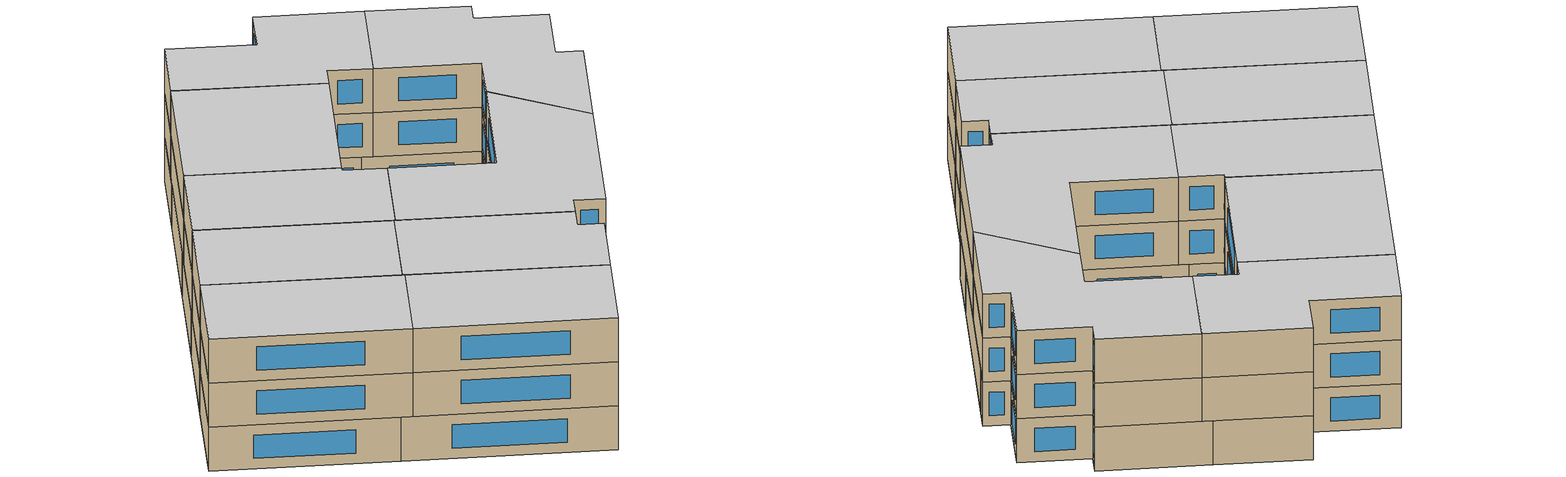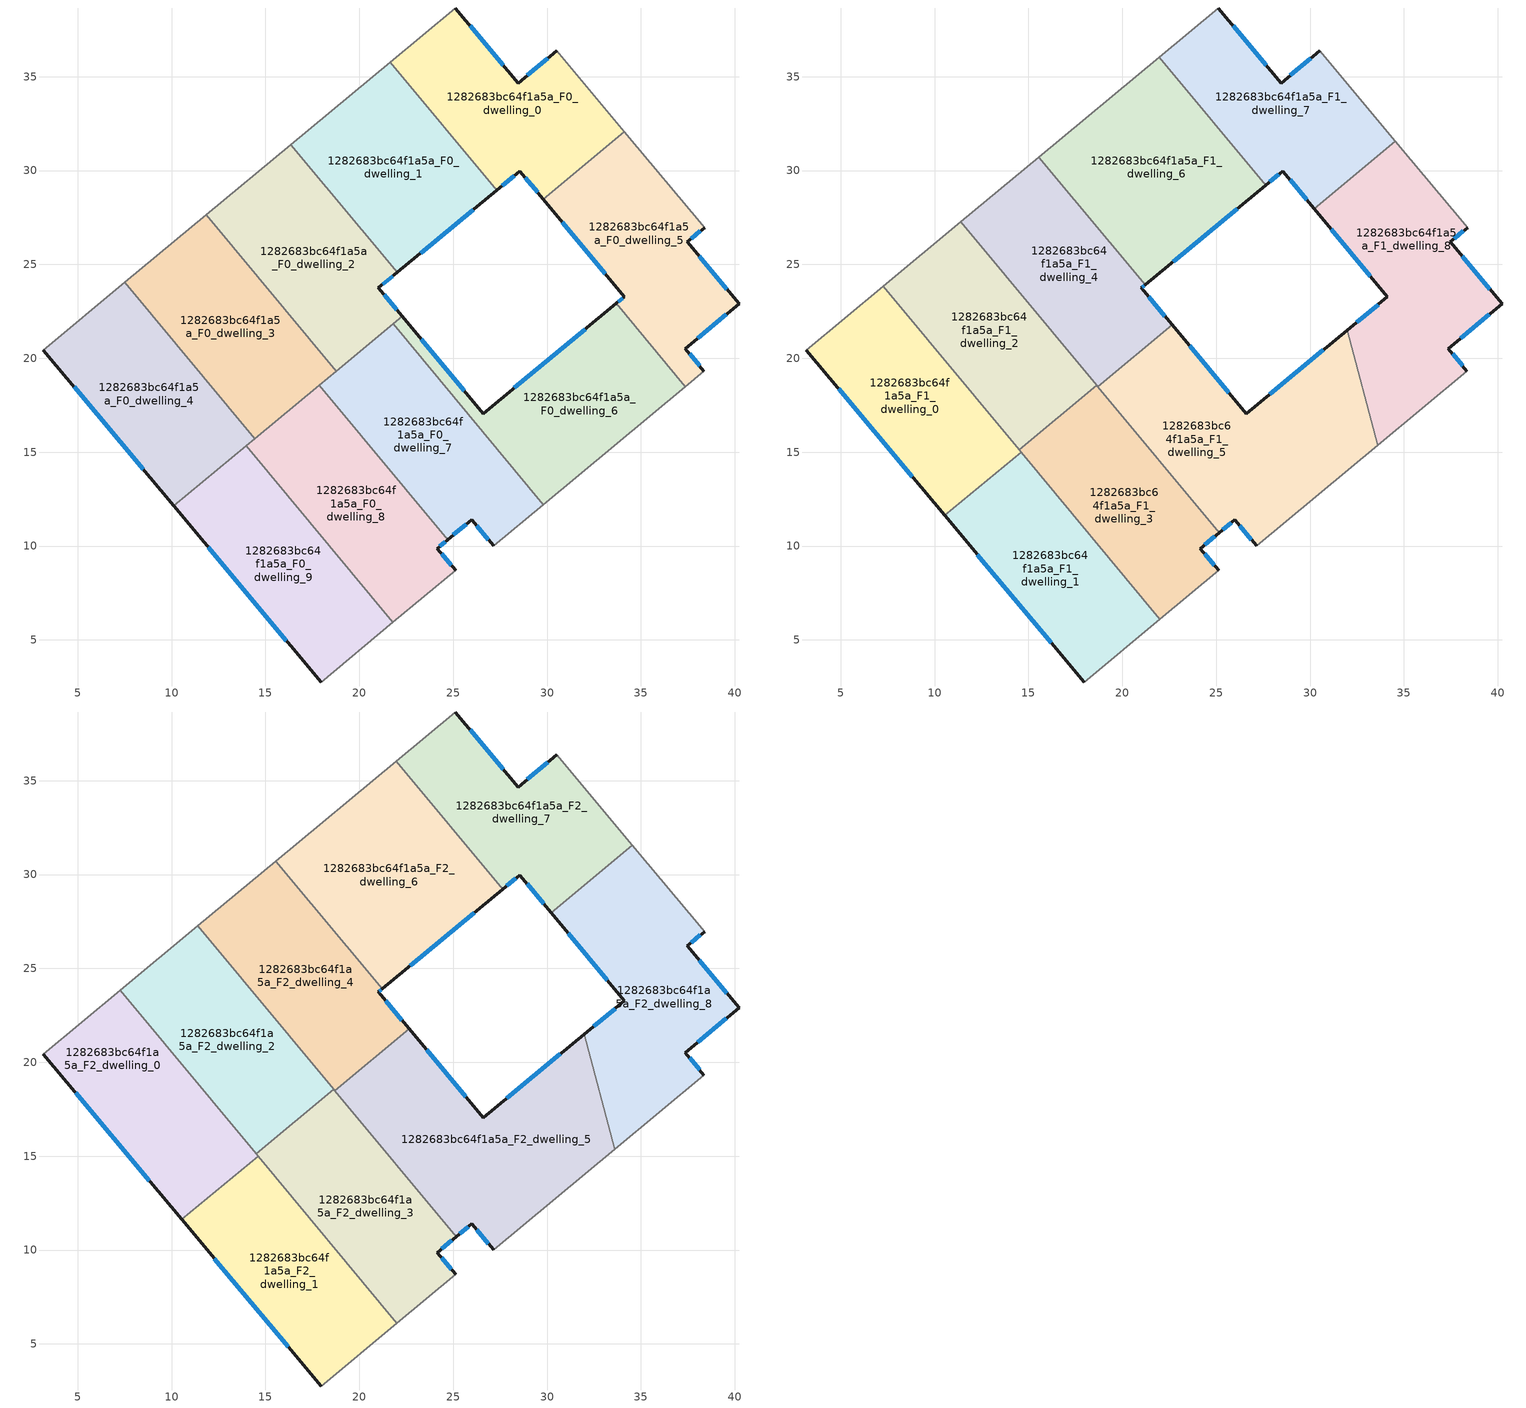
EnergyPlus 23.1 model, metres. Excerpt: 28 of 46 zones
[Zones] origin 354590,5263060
1282683bc64f1a5a_F0_dwelling_0
 floor ground (EU_floor_Construction): 30.52,36.38 34.12,32.07 29.8,28.48 28.55,29.97 27.32,28.95 21.65,35.77 25.11,38.66 28.45,34.66 z0
 wall outside (EU_wall_Construction): 27.32,28.95 28.55,29.97 29.8,28.48 / 30.52,36.38 28.45,34.66 25.11,38.66 z0:3
 wall to 1282683bc64f1a5a_F0_dwelling_1 (EU_wall_Construction): 21.65,35.77 27.32,28.95 z0:3
 wall adiabatic (EU_wall_Construction): 25.11,38.66 21.65,35.77 / 34.12,32.07 30.52,36.38 z0:3
 wall to 1282683bc64f1a5a_F0_dwelling_5 (EU_wall_Construction): 29.8,28.48 34.12,32.07 z0:3
 window (EU_Window_Construction): 27.61,29.19 28.26,29.73 / 27.67,35.6 25.9,37.72 / 30.04,35.97 28.94,35.06 / 28.85,29.62 29.51,28.83 z0.7:2.3
1282683bc64f1a5a_F0_dwelling_1
 floor ground (EU_floor_Construction): 21.65,35.77 27.32,28.95 22.02,24.57 16.36,31.38 z0
 wall outside (EU_wall_Construction): 22.02,24.57 27.32,28.95 z0:3
 wall to 1282683bc64f1a5a_F0_dwelling_2 (EU_wall_Construction): 16.36,31.38 22.02,24.57 z0:3
 wall adiabatic (EU_wall_Construction): 21.65,35.77 16.36,31.38 z0:3
 window (EU_Window_Construction): 23.26,25.6 26.07,27.92 z0.7:2.3
1282683bc64f1a5a_F0_dwelling_2
 floor ground (EU_floor_Construction): 16.36,31.38 22.02,24.57 21.02,23.75 22.28,22.23 18.77,19.32 11.85,27.64 z0
 wall outside (EU_wall_Construction): 22.28,22.23 21.02,23.75 22.02,24.57 z0:3
 wall to 1282683bc64f1a5a_F0_dwelling_3 (EU_wall_Construction): 11.85,27.64 18.77,19.32 z0:3
 wall adiabatic (EU_wall_Construction): 16.36,31.38 11.85,27.64 z0:3
 wall to 1282683bc64f1a5a_F0_dwelling_7 (EU_wall_Construction): 18.77,19.32 21.8,21.84 z0:3
 wall to 1282683bc64f1a5a_F0_dwelling_6 (EU_wall_Construction): 21.8,21.84 22.28,22.23 z0:3
 window (EU_Window_Construction): 21.26,23.94 21.79,24.38 / 21.98,22.59 21.32,23.39 z0.7:2.3
1282683bc64f1a5a_F0_dwelling_3
 floor ground (EU_floor_Construction): 11.85,27.64 18.77,19.32 14.44,15.72 7.52,24.04 z0
 wall to 1282683bc64f1a5a_F0_dwelling_4 (EU_wall_Construction): 7.52,24.04 14.44,15.72 z0:3
 wall adiabatic (EU_wall_Construction): 11.85,27.64 7.52,24.04 z0:3
 wall to 1282683bc64f1a5a_F0_dwelling_8 (EU_wall_Construction): 14.44,15.72 17.88,18.57 z0:3
 wall to 1282683bc64f1a5a_F0_dwelling_7 (EU_wall_Construction): 17.88,18.58 18.77,19.32 z0:3
1282683bc64f1a5a_F0_dwelling_4
 floor ground (EU_floor_Construction): 7.52,24.04 14.44,15.72 10.12,12.13 3.18,20.44 z0
 wall outside (EU_wall_Construction): 3.18,20.44 10.12,12.13 z0:3
 wall adiabatic (EU_wall_Construction): 7.52,24.04 3.18,20.44 z0:3
 wall to 1282683bc64f1a5a_F0_dwelling_9 (EU_wall_Construction): 10.12,12.13 13.97,15.33 z0:3
 wall to 1282683bc64f1a5a_F0_dwelling_8 (EU_wall_Construction): 13.97,15.33 14.44,15.72 z0:3
 window (EU_Window_Construction): 4.81,18.49 8.49,14.08 z0.7:2.3
 ceiling adiabatic (EU_roof_Construction): 14.19,15.51 7.27,23.84 3.18,20.44 10.12,12.13 z3
1282683bc64f1a5a_F0_dwelling_5
 floor ground (EU_floor_Construction): 38.39,26.96 37.46,26.19 40.22,22.9 37.35,20.51 38.35,19.31 37.37,18.49 33.69,22.92 34.12,23.28 29.8,28.48 34.12,32.07 z0
 wall outside (EU_wall_Construction): 38.35,19.31 37.35,20.51 40.22,22.9 37.46,26.19 38.39,26.96 / 29.8,28.48 34.12,23.28 33.69,22.92 z0:3
 wall adiabatic (EU_wall_Construction): 37.37,18.49 38.35,19.31 / 38.39,26.96 34.12,32.07 z0:3
 wall to 1282683bc64f1a5a_F0_dwelling_6 (EU_wall_Construction): 33.69,22.92 37.37,18.49 z0:3
 window (EU_Window_Construction): 38.12,19.59 37.59,20.23 / 34.02,23.19 33.79,23 / 30.81,27.26 33.11,24.5 / 37.68,26.37 38.17,26.78 / 39.58,23.67 38.11,25.42 / 38.03,21.08 39.55,22.34 z0.7:2.3
1282683bc64f1a5a_F0_dwelling_6
 floor ground (EU_floor_Construction): 33.69,22.92 37.37,18.49 29.8,12.21 21.8,21.84 22.28,22.23 26.6,17.05 z0
 wall outside (EU_wall_Construction): 33.69,22.92 26.6,17.05 22.28,22.23 z0:3
 wall adiabatic (EU_wall_Construction): 29.8,12.21 37.37,18.49 z0:3
 wall to 1282683bc64f1a5a_F0_dwelling_7 (EU_wall_Construction): 21.8,21.84 29.8,12.21 z0:3
 window (EU_Window_Construction): 25.58,18.26 23.29,21.02 / 32.03,21.54 28.26,18.43 z0.7:2.3
1282683bc64f1a5a_F0_dwelling_7
 floor ground (EU_floor_Construction): 21.8,21.84 29.8,12.21 27.15,10 25.99,11.4 24.72,10.34 17.88,18.58 z0
 wall outside (EU_wall_Construction): 24.72,10.34 25.99,11.4 27.15,10 z0:3
 wall to 1282683bc64f1a5a_F0_dwelling_8 (EU_wall_Construction): 17.88,18.58 24.72,10.34 z0:3
 wall adiabatic (EU_wall_Construction): 27.15,10 29.8,12.21 z0:3
 window (EU_Window_Construction): 26.26,11.07 26.88,10.33 / 25.02,10.59 25.69,11.15 z0.7:2.3
1282683bc64f1a5a_F0_dwelling_8
 floor ground (EU_floor_Construction): 17.88,18.58 24.72,10.34 24.15,9.87 25.12,8.71 21.78,5.93 13.97,15.33 z0
 wall outside (EU_wall_Construction): 25.12,8.71 24.15,9.87 24.72,10.34 z0:3
 wall to 1282683bc64f1a5a_F0_dwelling_9 (EU_wall_Construction): 13.97,15.33 21.78,5.93 z0:3
 wall adiabatic (EU_wall_Construction): 21.78,5.93 25.12,8.71 z0:3
 window (EU_Window_Construction): 24.28,9.98 24.58,10.23 / 24.9,8.98 24.38,9.6 z0.7:2.3
1282683bc64f1a5a_F0_dwelling_9
 floor ground (EU_floor_Construction): 13.97,15.33 21.78,5.93 17.96,2.76 10.12,12.13 z0
 wall outside (EU_wall_Construction): 10.12,12.13 17.96,2.76 z0:3
 wall adiabatic (EU_wall_Construction): 17.96,2.76 21.78,5.93 z0:3
 window (EU_Window_Construction): 11.96,9.93 16.12,4.96 z0.7:2.3
1282683bc64f1a5a_F1_dwelling_0
 floor adiabatic (EU_floor_Construction): 7.27,23.84 14.19,15.51 10.12,12.13 3.18,20.44 z3
 floor to 1282683bc64f1a5a_F0_dwelling_9 (EU_floor_Construction): 13.97,15.33 14.39,14.83 10.55,11.63 10.12,12.13 z3
 floor to 1282683bc64f1a5a_F0_dwelling_8 (EU_floor_Construction): 14.52,15.12 14.61,15.01 14.39,14.83 13.97,15.33 14.19,15.51 z3
 wall outside (EU_wall_Construction): 3.18,20.44 10.55,11.63 z3:6
 wall to 1282683bc64f1a5a_F1_dwelling_1 (EU_wall_Construction): 10.55,11.63 14.61,15.01 z3:6
 wall adiabatic (EU_wall_Construction): 7.27,23.84 3.18,20.44 z3:6
 wall to 1282683bc64f1a5a_F1_dwelling_2 (EU_wall_Construction): 14.52,15.12 7.27,23.84 z3:6
 wall to 1282683bc64f1a5a_F1_dwelling_3 (EU_wall_Construction): 14.61,15.01 14.52,15.12 z3:6
 window (EU_Window_Construction): 4.91,18.37 8.82,13.7 z3.7:5.3
1282683bc64f1a5a_F1_dwelling_1
 floor to 1282683bc64f1a5a_F0_dwelling_9 (EU_floor_Construction): 14.39,14.83 21.78,5.93 17.96,2.76 10.55,11.63 z3
 floor to 1282683bc64f1a5a_F0_dwelling_8 (EU_floor_Construction): 14.61,15.01 22,6.12 21.78,5.93 14.39,14.83 z3
 wall outside (EU_wall_Construction): 10.55,11.63 17.96,2.76 z3:6
 wall adiabatic (EU_wall_Construction): 17.96,2.76 22,6.12 z3:6
 wall to 1282683bc64f1a5a_F1_dwelling_3 (EU_wall_Construction): 22,6.12 14.61,15.01 z3:6
 window (EU_Window_Construction): 12.29,9.55 16.22,4.84 z3.7:5.3
1282683bc64f1a5a_F1_dwelling_2
 floor to 1282683bc64f1a5a_F0_dwelling_3 (EU_floor_Construction): 11.41,27.27 18.32,18.95 14.44,15.72 7.52,24.04 z3
 floor to 1282683bc64f1a5a_F0_dwelling_7 (EU_floor_Construction): 18.32,18.95 18.65,18.55 18.2,18.18 17.88,18.57 z3
 floor to 1282683bc64f1a5a_F0_dwelling_4 (EU_floor_Construction): 7.52,24.04 14.44,15.72 14.19,15.51 7.27,23.84 z3
 floor to 1282683bc64f1a5a_F0_dwelling_8 (EU_floor_Construction): 17.88,18.57 18.2,18.18 14.52,15.12 14.19,15.51 z3
 wall to 1282683bc64f1a5a_F1_dwelling_3 (EU_wall_Construction): 14.52,15.12 18.65,18.55 z3:6
 wall adiabatic (EU_wall_Construction): 11.41,27.27 7.27,23.84 z3:6
 wall to 1282683bc64f1a5a_F1_dwelling_4 (EU_wall_Construction): 18.65,18.55 11.41,27.27 z3:6
1282683bc64f1a5a_F1_dwelling_3
 floor to 1282683bc64f1a5a_F0_dwelling_8 (EU_floor_Construction): 18.2,18.18 24.72,10.34 24.15,9.87 25.12,8.71 22,6.12 14.52,15.12 z3
 floor to 1282683bc64f1a5a_F0_dwelling_7 (EU_floor_Construction): 18.65,18.55 25.16,10.71 24.72,10.34 18.2,18.18 z3
 wall outside (EU_wall_Construction): 25.12,8.71 24.15,9.87 25.16,10.71 z3:6
 wall adiabatic (EU_wall_Construction): 22,6.12 25.12,8.71 z3:6
 wall to 1282683bc64f1a5a_F1_dwelling_5 (EU_wall_Construction): 25.16,10.71 18.7,18.5 z3:6
 wall to 1282683bc64f1a5a_F1_dwelling_4 (EU_wall_Construction): 18.7,18.5 18.65,18.55 z3:6
 window (EU_Window_Construction): 24.39,10.07 24.93,10.51 / 24.9,8.98 24.38,9.6 z3.7:5.3
1282683bc64f1a5a_F1_dwelling_4
 floor to 1282683bc64f1a5a_F0_dwelling_2 (EU_floor_Construction): 15.56,30.72 21.22,23.91 21.02,23.75 22.28,22.23 18.77,19.32 11.85,27.64 z3
 floor to 1282683bc64f1a5a_F0_dwelling_3 (EU_floor_Construction): 11.85,27.64 18.77,19.32 18.32,18.95 11.41,27.27 z3
 floor to 1282683bc64f1a5a_F0_dwelling_6 (EU_floor_Construction): 22.28,22.23 22.65,21.78 22.18,21.39 21.8,21.84 z3
 floor to 1282683bc64f1a5a_F0_dwelling_7 (EU_floor_Construction): 21.8,21.84 22.18,21.39 18.7,18.5 18.32,18.95 z3
 wall outside (EU_wall_Construction): 22.65,21.78 21.02,23.75 21.22,23.91 z3:6
 wall to 1282683bc64f1a5a_F1_dwelling_5 (EU_wall_Construction): 18.7,18.5 22.65,21.78 z3:6
 wall adiabatic (EU_wall_Construction): 15.56,30.72 11.41,27.27 z3:6
 wall to 1282683bc64f1a5a_F1_dwelling_6 (EU_wall_Construction): 21.22,23.91 15.56,30.72 z3:6
 window (EU_Window_Construction): 21.07,23.78 21.17,23.87 / 22.27,22.24 21.41,23.28 z3.7:5.3
1282683bc64f1a5a_F1_dwelling_5
 floor to 1282683bc64f1a5a_F0_dwelling_7 (EU_floor_Construction): 22.18,21.39 29.8,12.21 27.15,10 25.99,11.4 25.16,10.71 18.7,18.5 z3
 floor to 1282683bc64f1a5a_F0_dwelling_6 (EU_floor_Construction): 31.98,21.5 33.61,15.37 29.8,12.21 22.18,21.39 22.65,21.78 26.6,17.05 z3
 wall outside (EU_wall_Construction): 31.98,21.5 26.6,17.05 22.65,21.78 / 25.16,10.71 25.99,11.4 27.15,10 z3:6
 wall to 1282683bc64f1a5a_F1_dwelling_8 (EU_wall_Construction): 33.61,15.37 31.98,21.5 z3:6
 wall adiabatic (EU_wall_Construction): 27.15,10 33.61,15.37 z3:6
 window (EU_Window_Construction): 25.67,18.16 23.58,20.67 / 30.71,20.45 27.86,18.09 / 26.26,11.07 26.88,10.33 / 25.36,10.87 25.8,11.24 z3.7:5.3
1282683bc64f1a5a_F1_dwelling_6
 floor to 1282683bc64f1a5a_F0_dwelling_1 (EU_floor_Construction): 21.65,35.77 27.31,28.95 22.02,24.57 16.36,31.38 z3
 floor to 1282683bc64f1a5a_F0_dwelling_0 (EU_floor_Construction): 21.96,36.04 27.63,29.21 27.31,28.95 21.65,35.77 z3
 floor to 1282683bc64f1a5a_F0_dwelling_2 (EU_floor_Construction): 16.36,31.38 22.02,24.57 21.22,23.91 15.56,30.72 z3
 wall outside (EU_wall_Construction): 21.22,23.91 27.63,29.21 z3:6
 wall adiabatic (EU_wall_Construction): 21.96,36.04 15.56,30.72 z3:6
 wall to 1282683bc64f1a5a_F1_dwelling_7 (EU_wall_Construction): 27.63,29.21 21.96,36.04 z3:6
 window (EU_Window_Construction): 22.72,25.15 26.13,27.97 z3.7:5.3
1282683bc64f1a5a_F1_dwelling_7
 floor to 1282683bc64f1a5a_F0_dwelling_0 (EU_floor_Construction): 30.52,36.38 34.12,32.07 29.8,28.48 28.55,29.97 27.63,29.21 21.96,36.04 25.11,38.66 28.45,34.66 z3
 floor to 1282683bc64f1a5a_F0_dwelling_5 (EU_floor_Construction): 34.12,32.07 34.54,31.57 30.21,27.98 29.8,28.48 z3
 wall outside (EU_wall_Construction): 27.63,29.21 28.55,29.97 30.21,27.98 / 30.52,36.38 28.45,34.66 25.11,38.66 z3:6
 wall adiabatic (EU_wall_Construction): 25.11,38.66 21.96,36.04 / 34.54,31.57 30.52,36.38 z3:6
 wall to 1282683bc64f1a5a_F1_dwelling_8 (EU_wall_Construction): 30.21,27.98 34.54,31.57 z3:6
 window (EU_Window_Construction): 27.85,29.39 28.34,29.8 / 27.67,35.6 25.9,37.72 / 30.04,35.97 28.94,35.06 / 28.94,29.5 29.82,28.45 z3.7:5.3
1282683bc64f1a5a_F1_dwelling_8
 floor to 1282683bc64f1a5a_F0_dwelling_5 (EU_floor_Construction): 38.39,26.96 37.46,26.19 40.22,22.9 37.35,20.51 38.35,19.31 37.37,18.49 33.69,22.92 34.12,23.28 30.21,27.98 34.54,31.57 z3
 floor to 1282683bc64f1a5a_F0_dwelling_6 (EU_floor_Construction): 33.69,22.92 37.37,18.49 33.61,15.37 31.98,21.5 z3
 wall outside (EU_wall_Construction): 30.21,27.98 34.12,23.28 31.98,21.5 / 38.35,19.31 37.35,20.51 40.22,22.9 37.46,26.19 38.39,26.96 z3:6
 wall adiabatic (EU_wall_Construction): 38.39,26.96 34.54,31.57 / 33.61,15.37 38.35,19.31 z3:6
 window (EU_Window_Construction): 31.13,26.87 33.2,24.38 / 37.68,26.37 38.17,26.78 / 39.58,23.67 38.11,25.42 / 38.03,21.08 39.55,22.34 / 38.12,19.59 37.59,20.23 / 33.62,22.86 32.48,21.92 z3.7:5.3
1282683bc64f1a5a_F2_dwelling_0
 floor to 1282683bc64f1a5a_F1_dwelling_0 (EU_floor_Construction): 7.27,23.84 14.61,15.01 10.55,11.63 3.18,20.44 z6
 wall outside (EU_wall_Construction): 3.18,20.44 10.55,11.63 z6:9
 wall to 1282683bc64f1a5a_F2_dwelling_1 (EU_wall_Construction): 10.55,11.63 14.61,15.01 z6:9
 wall adiabatic (EU_wall_Construction): 7.27,23.84 3.18,20.44 z6:9
 wall to 1282683bc64f1a5a_F2_dwelling_2 (EU_wall_Construction): 14.52,15.12 7.27,23.84 z6:9
 wall to 1282683bc64f1a5a_F2_dwelling_3 (EU_wall_Construction): 14.61,15.01 14.52,15.12 z6:9
 window (EU_Window_Construction): 4.91,18.37 8.82,13.7 z6.7:8.3
 ceiling to 1282683bc64f1a5a_F3_dwelling_0 (EU_floor_Construction): 14.61,15.01 7.27,23.84 3.18,20.44 10.55,11.63 z9
1282683bc64f1a5a_F2_dwelling_1
 floor to 1282683bc64f1a5a_F1_dwelling_1 (EU_floor_Construction): 14.61,15.01 22,6.12 17.96,2.76 10.55,11.63 z6
 wall outside (EU_wall_Construction): 10.55,11.63 17.96,2.76 z6:9
 wall adiabatic (EU_wall_Construction): 17.96,2.76 22,6.12 z6:9
 wall to 1282683bc64f1a5a_F2_dwelling_3 (EU_wall_Construction): 22,6.12 14.61,15.01 z6:9
 window (EU_Window_Construction): 12.29,9.55 16.22,4.84 z6.7:8.3
 ceiling to 1282683bc64f1a5a_F3_dwelling_1 (EU_floor_Construction): 22,6.12 14.61,15.01 10.55,11.63 17.96,2.76 z9
1282683bc64f1a5a_F2_dwelling_2
 floor to 1282683bc64f1a5a_F1_dwelling_2 (EU_floor_Construction): 11.41,27.27 18.65,18.55 14.52,15.12 7.27,23.84 z6
 wall to 1282683bc64f1a5a_F2_dwelling_3 (EU_wall_Construction): 14.52,15.12 18.65,18.55 z6:9
 wall adiabatic (EU_wall_Construction): 11.41,27.27 7.27,23.84 z6:9
 wall to 1282683bc64f1a5a_F2_dwelling_4 (EU_wall_Construction): 18.65,18.55 11.41,27.27 z6:9
 ceiling to 1282683bc64f1a5a_F3_dwelling_2 (EU_floor_Construction): 18.65,18.55 11.41,27.27 7.27,23.84 14.52,15.12 z9
1282683bc64f1a5a_F2_dwelling_3
 floor to 1282683bc64f1a5a_F1_dwelling_3 (EU_floor_Construction): 18.65,18.55 25.16,10.71 24.15,9.87 25.12,8.71 22,6.12 14.52,15.12 z6
 wall outside (EU_wall_Construction): 25.12,8.71 24.15,9.87 25.16,10.71 z6:9
 wall adiabatic (EU_wall_Construction): 22,6.12 25.12,8.71 z6:9
 wall to 1282683bc64f1a5a_F2_dwelling_5 (EU_wall_Construction): 25.16,10.71 18.7,18.5 z6:9
 wall to 1282683bc64f1a5a_F2_dwelling_4 (EU_wall_Construction): 18.7,18.5 18.65,18.55 z6:9
 window (EU_Window_Construction): 24.39,10.07 24.93,10.51 / 24.9,8.98 24.38,9.6 z6.7:8.3
 ceiling to 1282683bc64f1a5a_F3_dwelling_3 (EU_floor_Construction): 25.12,8.71 24.15,9.87 25.16,10.71 18.65,18.55 14.52,15.12 22,6.12 z9
1282683bc64f1a5a_F2_dwelling_4
 floor to 1282683bc64f1a5a_F1_dwelling_4 (EU_floor_Construction): 21.22,23.91 21.02,23.75 22.65,21.78 18.7,18.5 11.41,27.27 15.56,30.72 z6
 wall outside (EU_wall_Construction): 22.65,21.78 21.02,23.75 21.22,23.91 z6:9
 wall to 1282683bc64f1a5a_F2_dwelling_5 (EU_wall_Construction): 18.7,18.5 22.65,21.78 z6:9
 wall adiabatic (EU_wall_Construction): 15.56,30.72 11.41,27.27 z6:9
 wall to 1282683bc64f1a5a_F2_dwelling_6 (EU_wall_Construction): 21.22,23.91 15.56,30.72 z6:9
 window (EU_Window_Construction): 21.07,23.78 21.17,23.87 / 22.27,22.24 21.41,23.28 z6.7:8.3
 ceiling to 1282683bc64f1a5a_F3_dwelling_4 (EU_floor_Construction): 22.65,21.78 21.02,23.75 21.22,23.91 15.56,30.72 11.41,27.27 18.7,18.5 z9
1282683bc64f1a5a_F2_dwelling_5
 floor to 1282683bc64f1a5a_F1_dwelling_5 (EU_floor_Construction): 31.98,21.5 33.61,15.37 27.15,10 25.99,11.4 25.16,10.71 18.7,18.5 22.65,21.78 26.6,17.05 z6
 wall outside (EU_wall_Construction): 31.98,21.5 26.6,17.05 22.65,21.78 / 25.16,10.71 25.99,11.4 27.15,10 z6:9
 wall to 1282683bc64f1a5a_F2_dwelling_8 (EU_wall_Construction): 33.61,15.37 31.98,21.5 z6:9
 wall adiabatic (EU_wall_Construction): 27.15,10 33.61,15.37 z6:9
 window (EU_Window_Construction): 25.67,18.16 23.58,20.67 / 30.71,20.45 27.86,18.09 / 26.26,11.07 26.88,10.33 / 25.36,10.87 25.8,11.24 z6.7:8.3
 ceiling to 1282683bc64f1a5a_F3_dwelling_5 (EU_floor_Construction): 33.61,15.37 31.98,21.5 26.6,17.05 22.65,21.78 18.7,18.5 25.16,10.71 25.99,11.4 27.15,10 z9
1282683bc64f1a5a_F2_dwelling_6
 floor to 1282683bc64f1a5a_F1_dwelling_6 (EU_floor_Construction): 21.96,36.04 27.63,29.21 21.22,23.91 15.56,30.72 z6
 wall outside (EU_wall_Construction): 21.22,23.91 27.63,29.21 z6:9
 wall adiabatic (EU_wall_Construction): 21.96,36.04 15.56,30.72 z6:9
 wall to 1282683bc64f1a5a_F2_dwelling_7 (EU_wall_Construction): 27.63,29.21 21.96,36.04 z6:9
 window (EU_Window_Construction): 22.72,25.15 26.13,27.97 z6.7:8.3
 ceiling to 1282683bc64f1a5a_F3_dwelling_6 (EU_floor_Construction): 27.63,29.21 21.96,36.04 15.56,30.72 21.22,23.91 z9
1282683bc64f1a5a_F2_dwelling_7
 floor to 1282683bc64f1a5a_F1_dwelling_7 (EU_floor_Construction): 30.52,36.38 34.54,31.57 30.21,27.98 28.55,29.97 27.63,29.21 21.96,36.04 25.11,38.66 28.45,34.66 z6
 wall outside (EU_wall_Construction): 27.63,29.21 28.55,29.97 30.21,27.98 / 30.52,36.38 28.45,34.66 25.11,38.66 z6:9
 wall adiabatic (EU_wall_Construction): 25.11,38.66 21.96,36.04 / 34.54,31.57 30.52,36.38 z6:9
 wall to 1282683bc64f1a5a_F2_dwelling_8 (EU_wall_Construction): 30.21,27.98 34.54,31.57 z6:9
 window (EU_Window_Construction): 27.85,29.39 28.34,29.8 / 27.67,35.6 25.9,37.72 / 30.04,35.97 28.94,35.06 / 28.94,29.5 29.82,28.45 z6.7:8.3
 ceiling to 1282683bc64f1a5a_F3_dwelling_7 (EU_floor_Construction): 34.54,31.57 30.52,36.38 28.45,34.66 25.11,38.66 21.96,36.04 27.63,29.21 28.55,29.97 30.21,27.98 z9
1282683bc64f1a5a_F2_dwelling_8
 floor to 1282683bc64f1a5a_F1_dwelling_8 (EU_floor_Construction): 38.39,26.96 37.46,26.19 40.22,22.9 37.35,20.51 38.35,19.31 33.61,15.37 31.98,21.5 34.12,23.28 30.21,27.98 34.54,31.57 z6
 wall outside (EU_wall_Construction): 30.21,27.98 34.12,23.28 31.98,21.5 / 38.35,19.31 37.35,20.51 40.22,22.9 37.46,26.19 38.39,26.96 z6:9
 wall adiabatic (EU_wall_Construction): 38.39,26.96 34.54,31.57 / 33.61,15.37 38.35,19.31 z6:9
 window (EU_Window_Construction): 31.13,26.87 33.2,24.38 / 37.68,26.37 38.17,26.78 / 39.58,23.67 38.11,25.42 / 38.03,21.08 39.55,22.34 / 38.12,19.59 37.59,20.23 / 33.62,22.86 32.48,21.92 z6.7:8.3
 ceiling to 1282683bc64f1a5a_F3_dwelling_8 (EU_floor_Construction): 38.35,19.31 37.35,20.51 40.22,22.9 37.46,26.19 38.39,26.96 34.54,31.57 30.21,27.98 34.12,23.28 31.98,21.5 33.61,15.37 z9
[Building]
EU S2 Campaign: North Axis=0; Terrain=City; Solar Distribution=FullExterior
[Site:Location]
Budapest.Ferenc.Liszt.Intl.AP: Latitude=47.437; Longitude=19.256; Time Zone=1; Elevation=185
[SizingPeriod:WeatherFileDays]
AnnualSizingPeriod: Begin Month=1; Begin Day of Month=1; End Month=12; End Day of Month=31; Day of Week for Start Day=Monday; Use Weather File Daylight Saving Period=No; Use Weather File Rain and Snow Indicators=No
[MATERIAL]
EU_InternalMass_Material: Roughness=MediumRough; Thickness=0.1; Conductivity=1; Density=1800; Specific Heat=900; Thermal Absorptance=0.9; Solar Absorptance=0.7; Visible Absorptance=0.7
[MATERIAL:NOMASS] Roughness=MediumRough; Thermal Absorptance=0.9; Solar Absorptance=0.7; Visible Absorptance=0.7
Name | Thermal Resistance
EU_wall_NoMass | 0.832559
EU_roof_NoMass | 1.39638
EU_floor_NoMass | 0.872794
[WINDOWMATERIAL:SIMPLEGLAZINGSYSTEM]
EU_Window_SimpleGlazing: UFactor=2.79869; Solar Heat Gain Coefficient=0.75; Visible Transmittance=0.75
[CONSTRUCTION]
EU_wall_Construction: EU_wall_NoMass
EU_roof_Construction: EU_roof_NoMass
EU_floor_Construction: EU_floor_NoMass
EU_Window_Construction: EU_Window_SimpleGlazing
EU_InternalMass_Construction: EU_InternalMass_Material
[ZONE] Type=1; Multiplier=1; Ceiling Height=autocalculate; Floor Area=autocalculate; Part of Total Floor Area=Yes
Name | Volume
1282683bc64f1a5a_F0_dwelling_0 | 182.719
1282683bc64f1a5a_F1_dwelling_0; 1282683bc64f1a5a_F2_dwelling_0 | 182.699
1282683bc64f1a5a_F0_dwelling_1 | 182.736
1282683bc64f1a5a_F1_dwelling_1; 1282683bc64f1a5a_F2_dwelling_1; 1282683bc64f1a5a_F0_dwelling_6; 1282683bc64f1a5a_F0_dwelling_8 | 182.711
1282683bc64f1a5a_F0_dwelling_2 | 182.686
1282683bc64f1a5a_F1_dwelling_2; 1282683bc64f1a5a_F2_dwelling_2 | 182.735
1282683bc64f1a5a_F0_dwelling_3; 1282683bc64f1a5a_F0_dwelling_7 | 182.727
1282683bc64f1a5a_F1_dwelling_3; 1282683bc64f1a5a_F2_dwelling_3 | 182.743
1282683bc64f1a5a_F0_dwelling_4 | 182.722
1282683bc64f1a5a_F1_dwelling_4; 1282683bc64f1a5a_F2_dwelling_4 | 182.741
1282683bc64f1a5a_F0_dwelling_5 | 182.702
1282683bc64f1a5a_F1_dwelling_5; 1282683bc64f1a5a_F2_dwelling_5 | 276.238
1282683bc64f1a5a_F1_dwelling_6; 1282683bc64f1a5a_F2_dwelling_6 | 221.462
1282683bc64f1a5a_F1_dwelling_7; 1282683bc64f1a5a_F2_dwelling_7 | 182.712
1282683bc64f1a5a_F1_dwelling_8; 1282683bc64f1a5a_F2_dwelling_8 | 233.191
1282683bc64f1a5a_F0_dwelling_9 | 182.733
[INTERNALMASS] Construction=EU_InternalMass_Construction
Name | Zone or ZoneList | Surface Area
1282683bc64f1a5a_F0_dwelling_0_EU_InternalMass | 1282683bc64f1a5a_F0_dwelling_0 | 60.9062
1282683bc64f1a5a_F0_dwelling_1_EU_InternalMass | 1282683bc64f1a5a_F0_dwelling_1 | 60.9121
1282683bc64f1a5a_F0_dwelling_2_EU_InternalMass | 1282683bc64f1a5a_F0_dwelling_2 | 60.8956
1282683bc64f1a5a_F0_dwelling_3_EU_InternalMass | 1282683bc64f1a5a_F0_dwelling_3 | 60.9088
1282683bc64f1a5a_F0_dwelling_4_EU_InternalMass | 1282683bc64f1a5a_F0_dwelling_4 | 60.9073
1282683bc64f1a5a_F0_dwelling_5_EU_InternalMass | 1282683bc64f1a5a_F0_dwelling_5 | 60.9003
1282683bc64f1a5a_F0_dwelling_6_EU_InternalMass | 1282683bc64f1a5a_F0_dwelling_6 | 60.9036
1282683bc64f1a5a_F0_dwelling_7_EU_InternalMass | 1282683bc64f1a5a_F0_dwelling_7 | 60.9088
1282683bc64f1a5a_F0_dwelling_8_EU_InternalMass | 1282683bc64f1a5a_F0_dwelling_8 | 60.9036
1282683bc64f1a5a_F0_dwelling_9_EU_InternalMass | 1282683bc64f1a5a_F0_dwelling_9 | 60.9111
1282683bc64f1a5a_F1_dwelling_0_EU_InternalMass | 1282683bc64f1a5a_F1_dwelling_0 | 60.8996
1282683bc64f1a5a_F1_dwelling_1_EU_InternalMass | 1282683bc64f1a5a_F1_dwelling_1 | 60.9037
1282683bc64f1a5a_F1_dwelling_2_EU_InternalMass | 1282683bc64f1a5a_F1_dwelling_2 | 60.9118
1282683bc64f1a5a_F1_dwelling_3_EU_InternalMass | 1282683bc64f1a5a_F1_dwelling_3 | 60.9142
1282683bc64f1a5a_F1_dwelling_4_EU_InternalMass | 1282683bc64f1a5a_F1_dwelling_4 | 60.9135
1282683bc64f1a5a_F1_dwelling_5_EU_InternalMass | 1282683bc64f1a5a_F1_dwelling_5 | 92.0782
1282683bc64f1a5a_F1_dwelling_6_EU_InternalMass | 1282683bc64f1a5a_F1_dwelling_6 | 73.8208
1282683bc64f1a5a_F1_dwelling_7_EU_InternalMass | 1282683bc64f1a5a_F1_dwelling_7 | 60.904
1282683bc64f1a5a_F1_dwelling_8_EU_InternalMass | 1282683bc64f1a5a_F1_dwelling_8 | 77.7313
1282683bc64f1a5a_F2_dwelling_0_EU_InternalMass | 1282683bc64f1a5a_F2_dwelling_0 | 60.8996
1282683bc64f1a5a_F2_dwelling_1_EU_InternalMass | 1282683bc64f1a5a_F2_dwelling_1 | 60.9037
1282683bc64f1a5a_F2_dwelling_2_EU_InternalMass | 1282683bc64f1a5a_F2_dwelling_2 | 60.9118
1282683bc64f1a5a_F2_dwelling_3_EU_InternalMass | 1282683bc64f1a5a_F2_dwelling_3 | 60.9142
1282683bc64f1a5a_F2_dwelling_4_EU_InternalMass | 1282683bc64f1a5a_F2_dwelling_4 | 60.9135
1282683bc64f1a5a_F2_dwelling_5_EU_InternalMass | 1282683bc64f1a5a_F2_dwelling_5 | 92.0782
1282683bc64f1a5a_F2_dwelling_6_EU_InternalMass | 1282683bc64f1a5a_F2_dwelling_6 | 73.8208
1282683bc64f1a5a_F2_dwelling_7_EU_InternalMass | 1282683bc64f1a5a_F2_dwelling_7 | 60.904
1282683bc64f1a5a_F2_dwelling_8_EU_InternalMass | 1282683bc64f1a5a_F2_dwelling_8 | 77.7313
[OTHEREQUIPMENT] Fuel Type=Electricity; Design Level Calculation Method=Watts/Area; Power per Zone Floor Area=1; Fraction Latent=0; Fraction Radiant=0; Fraction Lost=0; Carbon Dioxide Generation Rate=0; EndUse Subcategory=EU_Step8_InternalGains
Name | Zone or ZoneList or Space or SpaceList | Schedule
EU_Step8_InternalGain_1282683bc64f1a5a_F0_dwelling_0_f000 | 1282683bc64f1a5a_F0_dwelling_0 | EU_Step8_GainSchedule_1282683bc64f1a5a_F0_dwelling_0_f000
EU_Step8_InternalGain_1282683bc64f1a5a_F0_dwelling_1_f000 | 1282683bc64f1a5a_F0_dwelling_1 | EU_Step8_GainSchedule_1282683bc64f1a5a_F0_dwelling_1_f000
EU_Step8_InternalGain_1282683bc64f1a5a_F0_dwelling_2_f000 | 1282683bc64f1a5a_F0_dwelling_2 | EU_Step8_GainSchedule_1282683bc64f1a5a_F0_dwelling_2_f000
EU_Step8_InternalGain_1282683bc64f1a5a_F0_dwelling_3_f000 | 1282683bc64f1a5a_F0_dwelling_3 | EU_Step8_GainSchedule_1282683bc64f1a5a_F0_dwelling_3_f000
EU_Step8_InternalGain_1282683bc64f1a5a_F0_dwelling_4_f000 | 1282683bc64f1a5a_F0_dwelling_4 | EU_Step8_GainSchedule_1282683bc64f1a5a_F0_dwelling_4_f000
EU_Step8_InternalGain_1282683bc64f1a5a_F0_dwelling_5_f000 | 1282683bc64f1a5a_F0_dwelling_5 | EU_Step8_GainSchedule_1282683bc64f1a5a_F0_dwelling_5_f000
EU_Step8_InternalGain_1282683bc64f1a5a_F0_dwelling_6_f000 | 1282683bc64f1a5a_F0_dwelling_6 | EU_Step8_GainSchedule_1282683bc64f1a5a_F0_dwelling_6_f000
EU_Step8_InternalGain_1282683bc64f1a5a_F0_dwelling_7_f000 | 1282683bc64f1a5a_F0_dwelling_7 | EU_Step8_GainSchedule_1282683bc64f1a5a_F0_dwelling_7_f000
EU_Step8_InternalGain_1282683bc64f1a5a_F0_dwelling_8_f000 | 1282683bc64f1a5a_F0_dwelling_8 | EU_Step8_GainSchedule_1282683bc64f1a5a_F0_dwelling_8_f000
EU_Step8_InternalGain_1282683bc64f1a5a_F0_dwelling_9_f000 | 1282683bc64f1a5a_F0_dwelling_9 | EU_Step8_GainSchedule_1282683bc64f1a5a_F0_dwelling_9_f000
EU_Step8_InternalGain_1282683bc64f1a5a_F1_dwelling_0_f000 | 1282683bc64f1a5a_F1_dwelling_0 | EU_Step8_GainSchedule_1282683bc64f1a5a_F1_dwelling_0_f000
EU_Step8_InternalGain_1282683bc64f1a5a_F1_dwelling_1_f000 | 1282683bc64f1a5a_F1_dwelling_1 | EU_Step8_GainSchedule_1282683bc64f1a5a_F1_dwelling_1_f000
EU_Step8_InternalGain_1282683bc64f1a5a_F1_dwelling_2_f000 | 1282683bc64f1a5a_F1_dwelling_2 | EU_Step8_GainSchedule_1282683bc64f1a5a_F1_dwelling_2_f000
EU_Step8_InternalGain_1282683bc64f1a5a_F1_dwelling_3_f000 | 1282683bc64f1a5a_F1_dwelling_3 | EU_Step8_GainSchedule_1282683bc64f1a5a_F1_dwelling_3_f000
EU_Step8_InternalGain_1282683bc64f1a5a_F1_dwelling_4_f000 | 1282683bc64f1a5a_F1_dwelling_4 | EU_Step8_GainSchedule_1282683bc64f1a5a_F1_dwelling_4_f000
EU_Step8_InternalGain_1282683bc64f1a5a_F1_dwelling_5_f000 | 1282683bc64f1a5a_F1_dwelling_5 | EU_Step8_GainSchedule_1282683bc64f1a5a_F1_dwelling_5_f000
EU_Step8_InternalGain_1282683bc64f1a5a_F1_dwelling_6_f000 | 1282683bc64f1a5a_F1_dwelling_6 | EU_Step8_GainSchedule_1282683bc64f1a5a_F1_dwelling_6_f000
EU_Step8_InternalGain_1282683bc64f1a5a_F1_dwelling_7_f000 | 1282683bc64f1a5a_F1_dwelling_7 | EU_Step8_GainSchedule_1282683bc64f1a5a_F1_dwelling_7_f000
EU_Step8_InternalGain_1282683bc64f1a5a_F1_dwelling_8_f000 | 1282683bc64f1a5a_F1_dwelling_8 | EU_Step8_GainSchedule_1282683bc64f1a5a_F1_dwelling_8_f000
EU_Step8_InternalGain_1282683bc64f1a5a_F2_dwelling_0_f000 | 1282683bc64f1a5a_F2_dwelling_0 | EU_Step8_GainSchedule_1282683bc64f1a5a_F2_dwelling_0_f000
EU_Step8_InternalGain_1282683bc64f1a5a_F2_dwelling_1_f000 | 1282683bc64f1a5a_F2_dwelling_1 | EU_Step8_GainSchedule_1282683bc64f1a5a_F2_dwelling_1_f000
EU_Step8_InternalGain_1282683bc64f1a5a_F2_dwelling_2_f000 | 1282683bc64f1a5a_F2_dwelling_2 | EU_Step8_GainSchedule_1282683bc64f1a5a_F2_dwelling_2_f000
EU_Step8_InternalGain_1282683bc64f1a5a_F2_dwelling_3_f000 | 1282683bc64f1a5a_F2_dwelling_3 | EU_Step8_GainSchedule_1282683bc64f1a5a_F2_dwelling_3_f000
EU_Step8_InternalGain_1282683bc64f1a5a_F2_dwelling_4_f000 | 1282683bc64f1a5a_F2_dwelling_4 | EU_Step8_GainSchedule_1282683bc64f1a5a_F2_dwelling_4_f000
EU_Step8_InternalGain_1282683bc64f1a5a_F2_dwelling_5_f000 | 1282683bc64f1a5a_F2_dwelling_5 | EU_Step8_GainSchedule_1282683bc64f1a5a_F2_dwelling_5_f000
EU_Step8_InternalGain_1282683bc64f1a5a_F2_dwelling_6_f000 | 1282683bc64f1a5a_F2_dwelling_6 | EU_Step8_GainSchedule_1282683bc64f1a5a_F2_dwelling_6_f000
EU_Step8_InternalGain_1282683bc64f1a5a_F2_dwelling_7_f000 | 1282683bc64f1a5a_F2_dwelling_7 | EU_Step8_GainSchedule_1282683bc64f1a5a_F2_dwelling_7_f000
EU_Step8_InternalGain_1282683bc64f1a5a_F2_dwelling_8_f000 | 1282683bc64f1a5a_F2_dwelling_8 | EU_Step8_GainSchedule_1282683bc64f1a5a_F2_dwelling_8_f000
[ZONEVENTILATION:DESIGNFLOWRATE] Schedule=EU_AlwaysOn; Design Flow Rate Calculation Method=AirChanges/Hour; Air Changes per Hour=0.475469; Ventilation Type=Natural; Fan Pressure Rise=0; Fan Total Efficiency=1; Constant Term Coefficient=1; Temperature Term Coefficient=0; Velocity Term Coefficient=0; Velocity Squared Term Coefficient=0; Minimum Indoor Temperature=-100; Maximum Indoor Temperature=100; Delta Temperature=-100; Minimum Outdoor Temperature=-100; Maximum Outdoor Temperature=100; Maximum Wind Speed=40
Name | Zone or ZoneList or Space or SpaceList
EU_ConstantAir_1282683bc64f1a5a_F0_dwelling_0 | 1282683bc64f1a5a_F0_dwelling_0
EU_ConstantAir_1282683bc64f1a5a_F0_dwelling_1 | 1282683bc64f1a5a_F0_dwelling_1
EU_ConstantAir_1282683bc64f1a5a_F0_dwelling_2 | 1282683bc64f1a5a_F0_dwelling_2
EU_ConstantAir_1282683bc64f1a5a_F0_dwelling_3 | 1282683bc64f1a5a_F0_dwelling_3
EU_ConstantAir_1282683bc64f1a5a_F0_dwelling_4 | 1282683bc64f1a5a_F0_dwelling_4
EU_ConstantAir_1282683bc64f1a5a_F0_dwelling_5 | 1282683bc64f1a5a_F0_dwelling_5
EU_ConstantAir_1282683bc64f1a5a_F0_dwelling_6 | 1282683bc64f1a5a_F0_dwelling_6
EU_ConstantAir_1282683bc64f1a5a_F0_dwelling_7 | 1282683bc64f1a5a_F0_dwelling_7
EU_ConstantAir_1282683bc64f1a5a_F0_dwelling_8 | 1282683bc64f1a5a_F0_dwelling_8
EU_ConstantAir_1282683bc64f1a5a_F0_dwelling_9 | 1282683bc64f1a5a_F0_dwelling_9
EU_ConstantAir_1282683bc64f1a5a_F1_dwelling_0 | 1282683bc64f1a5a_F1_dwelling_0
EU_ConstantAir_1282683bc64f1a5a_F1_dwelling_1 | 1282683bc64f1a5a_F1_dwelling_1
EU_ConstantAir_1282683bc64f1a5a_F1_dwelling_2 | 1282683bc64f1a5a_F1_dwelling_2
EU_ConstantAir_1282683bc64f1a5a_F1_dwelling_3 | 1282683bc64f1a5a_F1_dwelling_3
EU_ConstantAir_1282683bc64f1a5a_F1_dwelling_4 | 1282683bc64f1a5a_F1_dwelling_4
EU_ConstantAir_1282683bc64f1a5a_F1_dwelling_5 | 1282683bc64f1a5a_F1_dwelling_5
EU_ConstantAir_1282683bc64f1a5a_F1_dwelling_6 | 1282683bc64f1a5a_F1_dwelling_6
EU_ConstantAir_1282683bc64f1a5a_F1_dwelling_7 | 1282683bc64f1a5a_F1_dwelling_7
EU_ConstantAir_1282683bc64f1a5a_F1_dwelling_8 | 1282683bc64f1a5a_F1_dwelling_8
EU_ConstantAir_1282683bc64f1a5a_F2_dwelling_0 | 1282683bc64f1a5a_F2_dwelling_0
EU_ConstantAir_1282683bc64f1a5a_F2_dwelling_1 | 1282683bc64f1a5a_F2_dwelling_1
EU_ConstantAir_1282683bc64f1a5a_F2_dwelling_2 | 1282683bc64f1a5a_F2_dwelling_2
EU_ConstantAir_1282683bc64f1a5a_F2_dwelling_3 | 1282683bc64f1a5a_F2_dwelling_3
EU_ConstantAir_1282683bc64f1a5a_F2_dwelling_4 | 1282683bc64f1a5a_F2_dwelling_4
EU_ConstantAir_1282683bc64f1a5a_F2_dwelling_5 | 1282683bc64f1a5a_F2_dwelling_5
EU_ConstantAir_1282683bc64f1a5a_F2_dwelling_6 | 1282683bc64f1a5a_F2_dwelling_6
EU_ConstantAir_1282683bc64f1a5a_F2_dwelling_7 | 1282683bc64f1a5a_F2_dwelling_7
EU_ConstantAir_1282683bc64f1a5a_F2_dwelling_8 | 1282683bc64f1a5a_F2_dwelling_8
[HVACTEMPLATE:THERMOSTAT] Constant Heating Setpoint=20; Constant Cooling Setpoint=50
EU_HeatOnly_1282683bc64f1a5a_F0_dwelling_0; EU_HeatOnly_1282683bc64f1a5a_F0_dwelling_1; EU_HeatOnly_1282683bc64f1a5a_F0_dwelling_2; EU_HeatOnly_1282683bc64f1a5a_F0_dwelling_3; EU_HeatOnly_1282683bc64f1a5a_F0_dwelling_4; EU_HeatOnly_1282683bc64f1a5a_F0_dwelling_5; EU_HeatOnly_1282683bc64f1a5a_F0_dwelling_6; EU_HeatOnly_1282683bc64f1a5a_F0_dwelling_7; EU_HeatOnly_1282683bc64f1a5a_F0_dwelling_8; EU_HeatOnly_1282683bc64f1a5a_F0_dwelling_9; EU_HeatOnly_1282683bc64f1a5a_F1_dwelling_0; EU_HeatOnly_1282683bc64f1a5a_F1_dwelling_1; EU_HeatOnly_1282683bc64f1a5a_F1_dwelling_2; EU_HeatOnly_1282683bc64f1a5a_F1_dwelling_3; EU_HeatOnly_1282683bc64f1a5a_F1_dwelling_4; EU_HeatOnly_1282683bc64f1a5a_F1_dwelling_5; EU_HeatOnly_1282683bc64f1a5a_F1_dwelling_6; EU_HeatOnly_1282683bc64f1a5a_F1_dwelling_7; EU_HeatOnly_1282683bc64f1a5a_F1_dwelling_8; EU_HeatOnly_1282683bc64f1a5a_F2_dwelling_0; EU_HeatOnly_1282683bc64f1a5a_F2_dwelling_1; EU_HeatOnly_1282683bc64f1a5a_F2_dwelling_2; EU_HeatOnly_1282683bc64f1a5a_F2_dwelling_3; EU_HeatOnly_1282683bc64f1a5a_F2_dwelling_4; EU_HeatOnly_1282683bc64f1a5a_F2_dwelling_5; EU_HeatOnly_1282683bc64f1a5a_F2_dwelling_6; EU_HeatOnly_1282683bc64f1a5a_F2_dwelling_7; EU_HeatOnly_1282683bc64f1a5a_F2_dwelling_8; EU_HeatOnly_1282683bc64f1a5a_F3_dwelling_0; EU_HeatOnly_1282683bc64f1a5a_F3_dwelling_1; EU_HeatOnly_1282683bc64f1a5a_F3_dwelling_2
[HVACTEMPLATE:ZONE:IDEALLOADSAIRSYSTEM] System Availability Schedule=EU_AlwaysOn; Maximum Heating Supply Air Temperature=50; Minimum Cooling Supply Air Temperature=13; Maximum Heating Supply Air Humidity Ratio=0.0156; Minimum Cooling Supply Air Humidity Ratio=0.0077; Heating Limit=NoLimit; Cooling Limit=NoLimit; Heating Availability Schedule=EU_AlwaysOn; Cooling Availability Schedule=EU_CoolingOff; Dehumidification Control Type=ConstantSensibleHeatRatio; Cooling Sensible Heat Ratio=0.7; Dehumidification Setpoint=60; Humidification Control Type=None; Humidification Setpoint=30; Outdoor Air Method=None; Outdoor Air Flow Rate per Person=0.00944; Outdoor Air Flow Rate per Zone Floor Area=0; Outdoor Air Flow Rate per Zone=0; Demand Controlled Ventilation Type=None; Outdoor Air Economizer Type=NoEconomizer; Heat Recovery Type=None; Sensible Heat Recovery Effectiveness=0.7; Latent Heat Recovery Effectiveness=0.65
Name | Template Thermostat
1282683bc64f1a5a_F0_dwelling_0 | EU_HeatOnly_1282683bc64f1a5a_F0_dwelling_0
1282683bc64f1a5a_F0_dwelling_1 | EU_HeatOnly_1282683bc64f1a5a_F0_dwelling_1
1282683bc64f1a5a_F0_dwelling_2 | EU_HeatOnly_1282683bc64f1a5a_F0_dwelling_2
1282683bc64f1a5a_F0_dwelling_3 | EU_HeatOnly_1282683bc64f1a5a_F0_dwelling_3
1282683bc64f1a5a_F0_dwelling_4 | EU_HeatOnly_1282683bc64f1a5a_F0_dwelling_4
1282683bc64f1a5a_F0_dwelling_5 | EU_HeatOnly_1282683bc64f1a5a_F0_dwelling_5
1282683bc64f1a5a_F0_dwelling_6 | EU_HeatOnly_1282683bc64f1a5a_F0_dwelling_6
1282683bc64f1a5a_F0_dwelling_7 | EU_HeatOnly_1282683bc64f1a5a_F0_dwelling_7
1282683bc64f1a5a_F0_dwelling_8 | EU_HeatOnly_1282683bc64f1a5a_F0_dwelling_8
1282683bc64f1a5a_F0_dwelling_9 | EU_HeatOnly_1282683bc64f1a5a_F0_dwelling_9
1282683bc64f1a5a_F1_dwelling_0 | EU_HeatOnly_1282683bc64f1a5a_F1_dwelling_0
1282683bc64f1a5a_F1_dwelling_1 | EU_HeatOnly_1282683bc64f1a5a_F1_dwelling_1
1282683bc64f1a5a_F1_dwelling_2 | EU_HeatOnly_1282683bc64f1a5a_F1_dwelling_2
1282683bc64f1a5a_F1_dwelling_3 | EU_HeatOnly_1282683bc64f1a5a_F1_dwelling_3
1282683bc64f1a5a_F1_dwelling_4 | EU_HeatOnly_1282683bc64f1a5a_F1_dwelling_4
1282683bc64f1a5a_F1_dwelling_5 | EU_HeatOnly_1282683bc64f1a5a_F1_dwelling_5
1282683bc64f1a5a_F1_dwelling_6 | EU_HeatOnly_1282683bc64f1a5a_F1_dwelling_6
1282683bc64f1a5a_F1_dwelling_7 | EU_HeatOnly_1282683bc64f1a5a_F1_dwelling_7
1282683bc64f1a5a_F1_dwelling_8 | EU_HeatOnly_1282683bc64f1a5a_F1_dwelling_8
1282683bc64f1a5a_F2_dwelling_0 | EU_HeatOnly_1282683bc64f1a5a_F2_dwelling_0
1282683bc64f1a5a_F2_dwelling_1 | EU_HeatOnly_1282683bc64f1a5a_F2_dwelling_1
1282683bc64f1a5a_F2_dwelling_2 | EU_HeatOnly_1282683bc64f1a5a_F2_dwelling_2
1282683bc64f1a5a_F2_dwelling_3 | EU_HeatOnly_1282683bc64f1a5a_F2_dwelling_3
1282683bc64f1a5a_F2_dwelling_4 | EU_HeatOnly_1282683bc64f1a5a_F2_dwelling_4
1282683bc64f1a5a_F2_dwelling_5 | EU_HeatOnly_1282683bc64f1a5a_F2_dwelling_5
1282683bc64f1a5a_F2_dwelling_6 | EU_HeatOnly_1282683bc64f1a5a_F2_dwelling_6
1282683bc64f1a5a_F2_dwelling_7 | EU_HeatOnly_1282683bc64f1a5a_F2_dwelling_7
1282683bc64f1a5a_F2_dwelling_8 | EU_HeatOnly_1282683bc64f1a5a_F2_dwelling_8
[SIZING:ZONE] Zone Cooling Design Supply Air Temperature Input Method=SupplyAirTemperature; Zone Cooling Design Supply Air Temperature=13; Zone Heating Design Supply Air Temperature Input Method=SupplyAirTemperature; Zone Heating Design Supply Air Temperature=50; Zone Cooling Design Supply Air Humidity Ratio=0.008; Zone Heating Design Supply Air Humidity Ratio=0.008; Cooling Design Air Flow Method=DesignDay; Cooling Design Air Flow Rate=0; Cooling Minimum Air Flow per Zone Floor Area=0.000762; Cooling Minimum Air Flow=0; Cooling Minimum Air Flow Fraction=0.2; Heating Design Air Flow Method=DesignDay; Heating Design Air Flow Rate=0; Heating Maximum Air Flow per Zone Floor Area=0.002032; Heating Maximum Air Flow=0.141576; Heating Maximum Air Flow Fraction=0.3; Account for Dedicated Outdoor Air System=No; Dedicated Outdoor Air System Control Strategy=NeutralSupplyAir; Dedicated Outdoor Air Low Setpoint Temperature for Design=autosize; Dedicated Outdoor Air High Setpoint Temperature for Design=autosize; Zone Load Sizing Method=Sensible Load Only No Latent Load; Zone Latent Cooling Design Supply Air Humidity Ratio Input Method=HumidityRatioDifference; Zone Cooling Design Supply Air Humidity Ratio Difference=0.005; Zone Latent Heating Design Supply Air Humidity Ratio Input Method=HumidityRatioDifference; Zone Humidification Design Supply Air Humidity Ratio Difference=0.005
1282683bc64f1a5a_F0_dwelling_0; 1282683bc64f1a5a_F0_dwelling_1; 1282683bc64f1a5a_F0_dwelling_2; 1282683bc64f1a5a_F0_dwelling_3; 1282683bc64f1a5a_F0_dwelling_4; 1282683bc64f1a5a_F0_dwelling_5; 1282683bc64f1a5a_F0_dwelling_6; 1282683bc64f1a5a_F0_dwelling_7; 1282683bc64f1a5a_F0_dwelling_8; 1282683bc64f1a5a_F0_dwelling_9; 1282683bc64f1a5a_F1_dwelling_0; 1282683bc64f1a5a_F1_dwelling_1; 1282683bc64f1a5a_F1_dwelling_2; 1282683bc64f1a5a_F1_dwelling_3; 1282683bc64f1a5a_F1_dwelling_4; 1282683bc64f1a5a_F1_dwelling_5; 1282683bc64f1a5a_F1_dwelling_6; 1282683bc64f1a5a_F1_dwelling_7; 1282683bc64f1a5a_F1_dwelling_8; 1282683bc64f1a5a_F2_dwelling_0; 1282683bc64f1a5a_F2_dwelling_1; 1282683bc64f1a5a_F2_dwelling_2; 1282683bc64f1a5a_F2_dwelling_3; 1282683bc64f1a5a_F2_dwelling_4; 1282683bc64f1a5a_F2_dwelling_5; 1282683bc64f1a5a_F2_dwelling_6; 1282683bc64f1a5a_F2_dwelling_7; 1282683bc64f1a5a_F2_dwelling_8
[SCHEDULE:CONSTANT]
Name | Hourly Value
EU_AlwaysOn | 1
EU_CoolingOff | 0
[SCHEDULE:FILE] Column Number=1; Rows to Skip at Top=0; Number of Hours of Data=8760; Column Separator=Comma; Interpolate to Timestep=No; Minutes per Item=60; Adjust Schedule for Daylight Savings=Yes
Name | File
EU_Step8_GainSchedule_1282683bc64f1a5a_F0_dwelling_0_f000 | ../../schedules/1282683bc64f1a5a/1282683bc64f1a5a_F0_dwelling_0_f000_gain.csv
EU_Step8_GainSchedule_1282683bc64f1a5a_F0_dwelling_1_f000 | ../../schedules/1282683bc64f1a5a/1282683bc64f1a5a_F0_dwelling_1_f000_gain.csv
EU_Step8_GainSchedule_1282683bc64f1a5a_F0_dwelling_2_f000 | ../../schedules/1282683bc64f1a5a/1282683bc64f1a5a_F0_dwelling_2_f000_gain.csv
EU_Step8_GainSchedule_1282683bc64f1a5a_F0_dwelling_3_f000 | ../../schedules/1282683bc64f1a5a/1282683bc64f1a5a_F0_dwelling_3_f000_gain.csv
EU_Step8_GainSchedule_1282683bc64f1a5a_F0_dwelling_4_f000 | ../../schedules/1282683bc64f1a5a/1282683bc64f1a5a_F0_dwelling_4_f000_gain.csv
EU_Step8_GainSchedule_1282683bc64f1a5a_F0_dwelling_5_f000 | ../../schedules/1282683bc64f1a5a/1282683bc64f1a5a_F0_dwelling_5_f000_gain.csv
EU_Step8_GainSchedule_1282683bc64f1a5a_F0_dwelling_6_f000 | ../../schedules/1282683bc64f1a5a/1282683bc64f1a5a_F0_dwelling_6_f000_gain.csv
EU_Step8_GainSchedule_1282683bc64f1a5a_F0_dwelling_7_f000 | ../../schedules/1282683bc64f1a5a/1282683bc64f1a5a_F0_dwelling_7_f000_gain.csv
EU_Step8_GainSchedule_1282683bc64f1a5a_F0_dwelling_8_f000 | ../../schedules/1282683bc64f1a5a/1282683bc64f1a5a_F0_dwelling_8_f000_gain.csv
EU_Step8_GainSchedule_1282683bc64f1a5a_F0_dwelling_9_f000 | ../../schedules/1282683bc64f1a5a/1282683bc64f1a5a_F0_dwelling_9_f000_gain.csv
EU_Step8_GainSchedule_1282683bc64f1a5a_F1_dwelling_0_f000 | ../../schedules/1282683bc64f1a5a/1282683bc64f1a5a_F1_dwelling_0_f000_gain.csv
EU_Step8_GainSchedule_1282683bc64f1a5a_F1_dwelling_1_f000 | ../../schedules/1282683bc64f1a5a/1282683bc64f1a5a_F1_dwelling_1_f000_gain.csv
EU_Step8_GainSchedule_1282683bc64f1a5a_F1_dwelling_2_f000 | ../../schedules/1282683bc64f1a5a/1282683bc64f1a5a_F1_dwelling_2_f000_gain.csv
EU_Step8_GainSchedule_1282683bc64f1a5a_F1_dwelling_3_f000 | ../../schedules/1282683bc64f1a5a/1282683bc64f1a5a_F1_dwelling_3_f000_gain.csv
EU_Step8_GainSchedule_1282683bc64f1a5a_F1_dwelling_4_f000 | ../../schedules/1282683bc64f1a5a/1282683bc64f1a5a_F1_dwelling_4_f000_gain.csv
EU_Step8_GainSchedule_1282683bc64f1a5a_F1_dwelling_5_f000 | ../../schedules/1282683bc64f1a5a/1282683bc64f1a5a_F1_dwelling_5_f000_gain.csv
EU_Step8_GainSchedule_1282683bc64f1a5a_F1_dwelling_6_f000 | ../../schedules/1282683bc64f1a5a/1282683bc64f1a5a_F1_dwelling_6_f000_gain.csv
EU_Step8_GainSchedule_1282683bc64f1a5a_F1_dwelling_7_f000 | ../../schedules/1282683bc64f1a5a/1282683bc64f1a5a_F1_dwelling_7_f000_gain.csv
EU_Step8_GainSchedule_1282683bc64f1a5a_F1_dwelling_8_f000 | ../../schedules/1282683bc64f1a5a/1282683bc64f1a5a_F1_dwelling_8_f000_gain.csv
EU_Step8_GainSchedule_1282683bc64f1a5a_F2_dwelling_0_f000 | ../../schedules/1282683bc64f1a5a/1282683bc64f1a5a_F2_dwelling_0_f000_gain.csv
EU_Step8_GainSchedule_1282683bc64f1a5a_F2_dwelling_1_f000 | ../../schedules/1282683bc64f1a5a/1282683bc64f1a5a_F2_dwelling_1_f000_gain.csv
EU_Step8_GainSchedule_1282683bc64f1a5a_F2_dwelling_2_f000 | ../../schedules/1282683bc64f1a5a/1282683bc64f1a5a_F2_dwelling_2_f000_gain.csv
EU_Step8_GainSchedule_1282683bc64f1a5a_F2_dwelling_3_f000 | ../../schedules/1282683bc64f1a5a/1282683bc64f1a5a_F2_dwelling_3_f000_gain.csv
EU_Step8_GainSchedule_1282683bc64f1a5a_F2_dwelling_4_f000 | ../../schedules/1282683bc64f1a5a/1282683bc64f1a5a_F2_dwelling_4_f000_gain.csv
EU_Step8_GainSchedule_1282683bc64f1a5a_F2_dwelling_5_f000 | ../../schedules/1282683bc64f1a5a/1282683bc64f1a5a_F2_dwelling_5_f000_gain.csv
EU_Step8_GainSchedule_1282683bc64f1a5a_F2_dwelling_6_f000 | ../../schedules/1282683bc64f1a5a/1282683bc64f1a5a_F2_dwelling_6_f000_gain.csv
EU_Step8_GainSchedule_1282683bc64f1a5a_F2_dwelling_7_f000 | ../../schedules/1282683bc64f1a5a/1282683bc64f1a5a_F2_dwelling_7_f000_gain.csv
EU_Step8_GainSchedule_1282683bc64f1a5a_F2_dwelling_8_f000 | ../../schedules/1282683bc64f1a5a/1282683bc64f1a5a_F2_dwelling_8_f000_gain.csv
